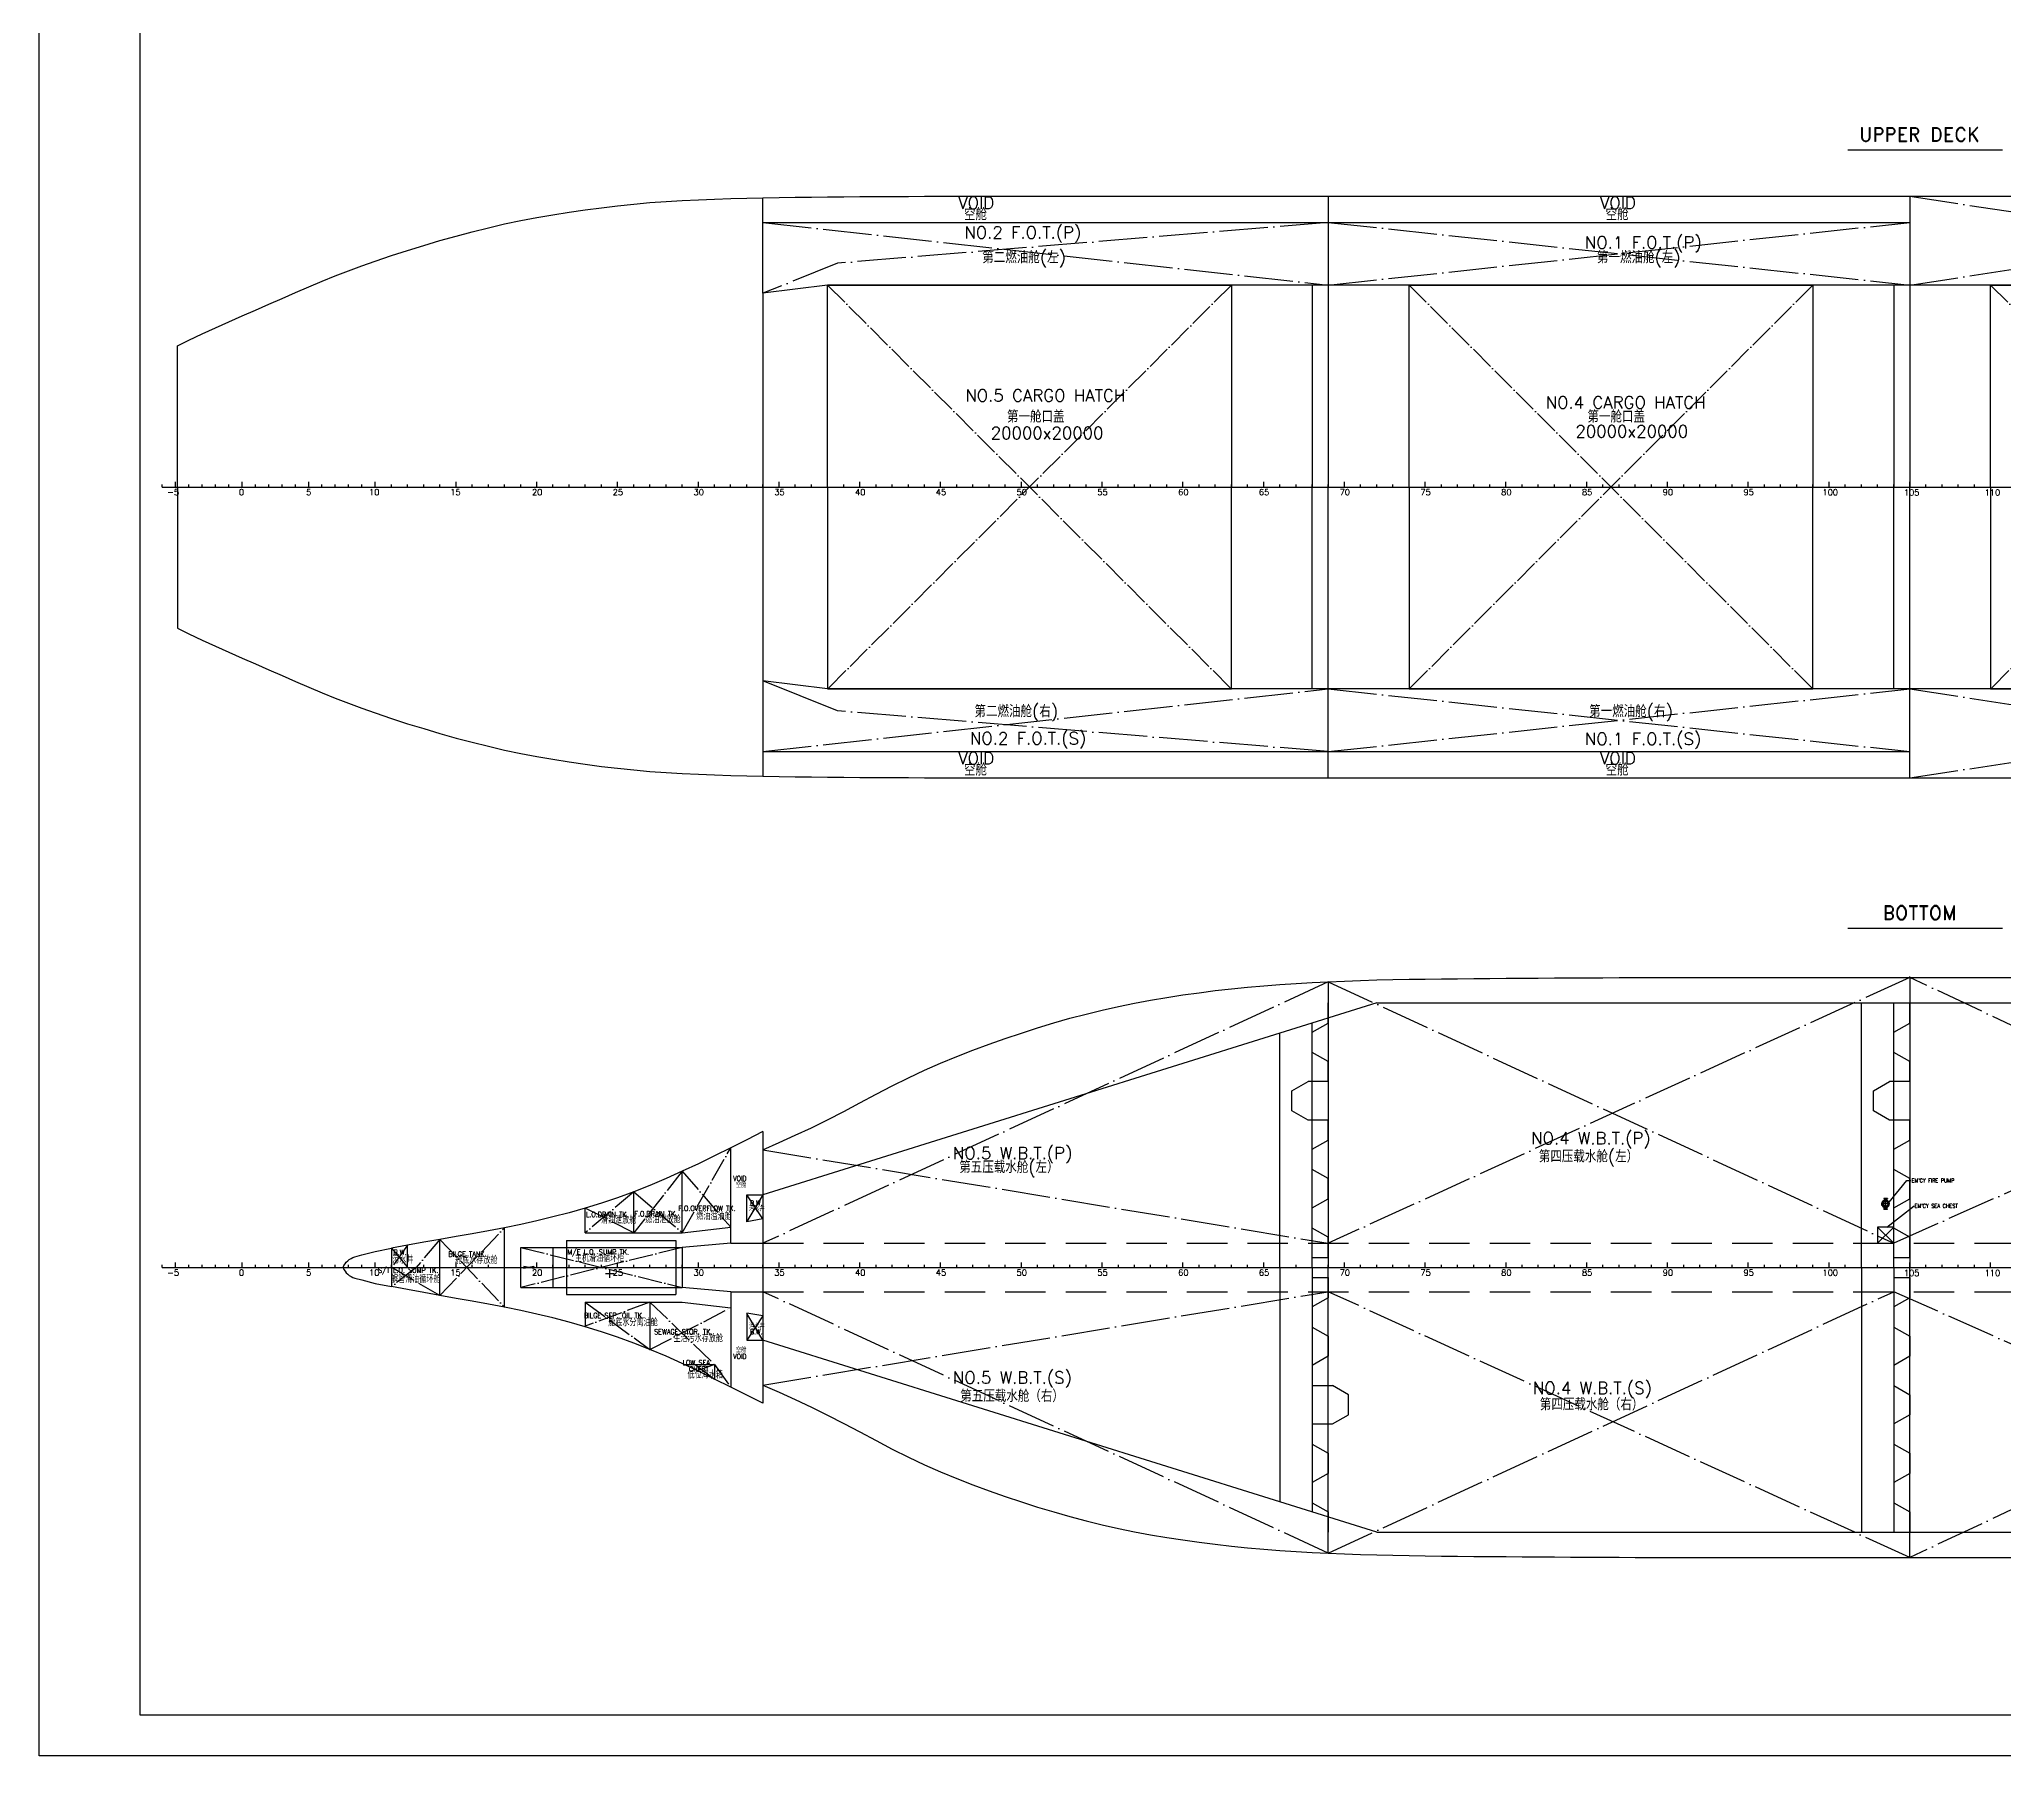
# Model space of a CAD drawing. Header units: millimetres. Extents: x 263396 to 554420, y 47344 to 219163.
# Drawn here: x 263396 to 360736, y 47344 to 132329 of the extents above; entities that cross this region are included whole.
import ezdxf
from ezdxf.enums import TextEntityAlignment as Align

# ---------------------------------------------------------------- set-up
doc = ezdxf.new("R2010")
doc.units = ezdxf.units.MM
doc.header["$LTSCALE"] = 100
for name, pattern in [('ACAD_ISO02W100', [15, 12, -3]), ('ACAD_ISO04W100', [30, 24, -3, 0, -3]), ('ACAD_ISO10W100', [18, 12, -3, 0, -3]), ('CENTER', [2, 1.25, -0.25, 0.25, -0.25]), ('CENTERLINE', [30, 24, -1.5, 3, -1.5]), ('DASHEDX2', [1.5, 1, -0.5])]:
    doc.linetypes.add(name, pattern=pattern)
doc.layers.add('112tank', color=6, linetype='ACAD_ISO10W100')
doc.styles.add('ROMANS4', font='romans.shx', dxfattribs={"width": 0.8, "height": 400, "bigfont": 'hzdx.shx'})
doc.styles.get("Standard").update_dxf_attribs({"font": 'romand.shx', "width": 0.8, "bigfont": 'hzdx.shx'})
doc.styles.add('样式 1', font='gbenor.shx', dxfattribs={"bigfont": 'gbcbig.shx'})
doc.dimstyles.new('ISO-25', dxfattribs={"dimtxt": 200, "dimasz": 200, "dimexe": 20, "dimexo": 0.625, "dimgap": 35, "dimtad": 1, "dimdec": 0, "dimtxsty": 'Standard', "dimcen": 2.5, "dimclrd": 2, "dimclre": 2, "dimclrt": 2, "dimadec": 0, "dimazin": 0, "dimtfac": 1, "dimtdec": 0, "dimtmove": 0, "dimatfit": 3, "dimfxl": 1, "dimarcsym": 0})

# ---------------------------------------------------------------- blocks, each defined once
blk = doc.blocks.new('nn')
at = {"color": 3, "linetype": 'ACAD_ISO02W100', "ltscale": 30}
for p, q in [((669987, -191942), (669987, -181942)), ((669987, -181942), (689987, -181942)), ((689987, -181942), (689987, -191942)), ((669987, -191942), (669987, -201942)), ((689987, -201942), (689987, -191942)), ((669987, -201942), (689987, -201942))]:
    blk.add_line(p, q, dxfattribs=at)
at = {"color": 1, "linetype": 'ACAD_ISO04W100', "ltscale": 0.5}
for p, q in [((669987, -181942), (689987, -201942)), ((689987, -181942), (669987, -201942))]:
    blk.add_line(p, q, dxfattribs=at)
blk = doc.blocks.new('biaochi')
at = {"color": 2}
for p, q in [((369195, 176680), (369195, 176805)), ((369855, 176680), (369855, 176930)), ((370515, 176680), (370515, 176805)), ((371175, 176680), (371175, 176805)), ((371835, 176680), (371835, 176805)), ((372495, 176680), (372495, 176805)), ((373155, 176680), (373155, 176930)), ((373815, 176680), (373815, 176805)), ((374475, 176680), (374475, 176805)), ((375135, 176680), (375135, 176805)), ((375795, 176680), (375795, 176805)), ((376455, 176680), (376455, 176930)), ((377115, 176680), (377115, 176805)), ((377775, 176680), (377775, 176805)), ((378435, 176680), (378435, 176805)), ((379095, 176680), (379095, 176805)), ((379755, 176680), (379755, 176930)), ((379755, 176680), (379755, 176805)), ((380555, 176680), (380555, 176805)), ((381355, 176680), (381355, 176805)), ((382155, 176680), (382155, 176805)), ((382955, 176680), (382955, 176805)), ((383755, 176680), (383755, 176930)), ((383755, 176680), (383755, 176805)), ((384555, 176680), (384555, 176805)), ((385355, 176680), (385355, 176805)), ((386155, 176680), (386155, 176805)), ((386955, 176680), (386955, 176805)), ((387755, 176680), (387755, 176930)), ((387755, 176680), (387755, 176805)), ((388555, 176680), (388555, 176805)), ((389355, 176680), (389355, 176805)), ((390155, 176680), (390155, 176805)), ((390955, 176680), (390955, 176805)), ((391755, 176680), (391755, 176930)), ((391755, 176680), (391755, 176805)), ((392555, 176680), (392555, 176805)), ((393355, 176680), (393355, 176805)), ((394155, 176680), (394155, 176805)), ((394955, 176680), (394955, 176805)), ((395755, 176680), (395755, 176930)), ((395755, 176680), (395755, 176805)), ((396555, 176680), (396555, 176805)), ((397355, 176680), (397355, 176805)), ((398155, 176680), (398155, 176805)), ((398955, 176680), (398955, 176805)), ((399755, 176680), (399755, 176930)), ((399755, 176680), (399755, 176805)), ((400555, 176680), (400555, 176805)), ((401355, 176680), (401355, 176805)), ((402155, 176680), (402155, 176805)), ((402955, 176680), (402955, 176805)), ((403755, 176680), (403755, 176930)), ((403755, 176680), (403755, 176805)), ((404555, 176680), (404555, 176805)), ((405355, 176680), (405355, 176805)), ((406155, 176680), (406155, 176805)), ((406955, 176680), (406955, 176805)), ((407755, 176680), (407755, 176930)), ((407755, 176680), (407755, 176805)), ((408555, 176680), (408555, 176805)), ((409355, 176680), (409355, 176805)), ((410155, 176680), (410155, 176805)), ((410955, 176680), (410955, 176805)), ((411755, 176680), (411755, 176930)), ((411755, 176680), (411755, 176805)), ((412555, 176680), (412555, 176805)), ((413355, 176680), (413355, 176805)), ((414155, 176680), (414155, 176805)), ((414955, 176680), (414955, 176805)), ((415755, 176680), (415755, 176930)), ((415755, 176680), (415755, 176805)), ((416555, 176680), (416555, 176805)), ((417355, 176680), (417355, 176805)), ((418155, 176680), (418155, 176805)), ((418955, 176680), (418955, 176805)), ((419755, 176680), (419755, 176930)), ((419755, 176680), (419755, 176805)), ((420555, 176680), (420555, 176805)), ((421355, 176680), (421355, 176805)), ((422155, 176680), (422155, 176805)), ((422955, 176680), (422955, 176805)), ((423755, 176680), (423755, 176930)), ((423755, 176680), (423755, 176805)), ((424555, 176680), (424555, 176805)), ((425355, 176680), (425355, 176805)), ((426155, 176680), (426155, 176805)), ((426955, 176680), (426955, 176805)), ((427755, 176680), (427755, 176930)), ((427755, 176680), (427755, 176805)), ((428555, 176680), (428555, 176805)), ((429355, 176680), (429355, 176805)), ((430155, 176680), (430155, 176805)), ((430955, 176680), (430955, 176805)), ((431755, 176680), (431755, 176930)), ((431755, 176680), (431755, 176805)), ((432555, 176680), (432555, 176805)), ((433355, 176680), (433355, 176805)), ((434155, 176680), (434155, 176805)), ((434955, 176680), (434955, 176805)), ((435755, 176680), (435755, 176930)), ((435755, 176680), (435755, 176805)), ((436555, 176680), (436555, 176805)), ((437355, 176680), (437355, 176805)), ((438155, 176680), (438155, 176805)), ((438955, 176680), (438955, 176805)), ((439755, 176680), (439755, 176930)), ((439755, 176680), (439755, 176805)), ((440555, 176680), (440555, 176805)), ((441355, 176680), (441355, 176805)), ((442155, 176680), (442155, 176805)), ((442955, 176680), (442955, 176805)), ((443755, 176680), (443755, 176930)), ((443755, 176680), (443755, 176805)), ((444555, 176680), (444555, 176805)), ((445355, 176680), (445355, 176805)), ((446155, 176680), (446155, 176805)), ((446955, 176680), (446955, 176805)), ((447755, 176680), (447755, 176930)), ((447755, 176680), (447755, 176805)), ((448555, 176680), (448555, 176805)), ((449355, 176680), (449355, 176805)), ((450155, 176680), (450155, 176805)), ((450955, 176680), (450955, 176805)), ((451755, 176680), (451755, 176930)), ((451755, 176680), (451755, 176805)), ((452555, 176680), (452555, 176805)), ((453355, 176680), (453355, 176805)), ((454155, 176680), (454155, 176805)), ((454955, 176680), (454955, 176805)), ((455755, 176680), (455755, 176930)), ((455755, 176680), (455755, 176805)), ((456555, 176680), (456555, 176805)), ((457355, 176680), (457355, 176805)), ((458155, 176680), (458155, 176805)), ((458955, 176680), (458955, 176805)), ((459755, 176680), (459755, 176930)), ((459755, 176680), (459755, 176805))]:
    blk.add_line(p, q, dxfattribs=at)
at = {"color": 2, "linetype": 'Continuous'}
blk.add_line((369195, 176680), (550755, 176680), dxfattribs=at)
at = {"color": 2}
for s, p in [('-5', (369448, 176275)), ('0', (373000, 176275)), ('5', (376331, 176275)), ('10', (379446, 176275)), ('15', (383465, 176275)), ('20', (387516, 176275)), ('25', (391516, 176275)), ('30', (395516, 176275)), ('35', (399516, 176275)), ('40', (403516, 176275)), ('45', (407516, 176275)), ('50', (411516, 176275)), ('55', (415516, 176275)), ('60', (419516, 176275)), ('65', (423516, 176275)), ('70', (427516, 176275)), ('75', (431516, 176275)), ('80', (435516, 176275)), ('85', (439516, 176275)), ('90', (443516, 176275)), ('95', (447516, 176275)), ('100', (451428, 176268)), ('105', (455459, 176256)), ('110', (459459, 176256))]:
    blk.add_text(s, height=300, dxfattribs=at).set_placement(p)
blk = doc.blocks.new('NJKLOP')
at = {"color": 1, "linetype": 'ACAD_ISO04W100', "ltscale": 15}
for p, q in [((2613106, 348019), (2612686, 348019)), ((2612900, 347742), (2612900, 348300))]:
    blk.add_line(p, q, dxfattribs=at)
at = {"color": 2}
for p, q in [((2612711, 348099), (2612711, 348019)), ((2612786, 348099), (2612711, 348099)), ((2612711, 347938), (2612711, 348019)), ((2612786, 347938), (2612711, 347938)), ((2612734, 348099), (2612734, 347938)), ((2612749, 348099), (2612749, 347938)), ((2612809, 348300), (2612809, 348284)), ((2612809, 348300), (2612994, 348300)), ((2612809, 348292), (2612994, 348292)), ((2612809, 348284), (2612994, 348284)), ((2612836, 347767), (2612843, 347826)), ((2612837, 348284), (2612846, 348212)), ((2612966, 348284), (2612957, 348211)), ((2612965, 347767), (2612960, 347828)), ((2612994, 348300), (2612994, 348284))]:
    blk.add_line(p, q, dxfattribs=at)
at = {"color": 2, "linetype": 'Continuous'}
for p, q in [((2612808, 347767), (2612993, 347767)), ((2612808, 347751), (2612808, 347767)), ((2612808, 347759), (2612993, 347759)), ((2612808, 347751), (2612993, 347751)), ((2612993, 347751), (2612993, 347767))]:
    blk.add_line(p, q, dxfattribs=at)
at = {"color": 2}
for centre, radius in [((2612900, 348019), 142), ((2612900, 348019), 126), ((2612900, 348018), 112)]:
    blk.add_circle(centre, radius, dxfattribs=at)
for centre, radius, start, end in [((2612900, 348019), 187, 205.61328, 154.38672), ((2612826, 347828), 17.2, 352.81216, 68.71068), ((2612829, 348210), 17.2, 290.43522, 6.86111), ((2612975, 348209), 17.2, 173.11622, 248.64756), ((2612977, 347829), 17.2, 112.03175, 184.61343)]:
    blk.add_arc(centre, radius, start, end, dxfattribs=at)
blk = doc.blocks.new('opening')
at = {"color": 2, "lineweight": -3}
for p, q in [((-55, 250), (55, 250)), ((-55, 250), (55, -250)), ((55, 250), (-55, -250)), ((-55, -250), (55, -250))]:
    blk.add_line(p, q, dxfattribs=at)

msp = doc.modelspace()

# ---------------------------------------------------------------- linework, layer by layer
at = {"color": 4}
for p, q in [((352963.2, 126855.9), (360634.1, 126855.9)), ((352963.2, 88322.1), (360634.1, 88322.1)), ((329637.3, 84618.4), (299237.3, 75118.4)), ((327237.3, 83868.4), (327237.3, 71518.4)), ((329637.3, 84618.4), (413637.3, 84618.4)), ((353637.3, 71518.4), (353637.3, 84618.4)), ((355237.3, 71518.4), (355237.3, 84618.4)), ((356037.3, 84618.4), (356037.3, 71518.4)), ((324837.3, 71518.4), (324837.3, 83118.4)), ((326437.3, 71518.4), (326437.3, 83618.4)), ((324837.3, 71518.4), (324837.3, 59918.4)), ((326437.3, 71518.4), (326437.3, 59418.4)), ((327237.3, 59168.4), (327237.3, 71518.4)), ((353637.3, 71518.4), (353637.3, 58418.4)), ((355237.3, 71518.4), (355237.3, 58418.4)), ((356037.3, 58418.4), (356037.3, 71518.4)), ((329637.3, 58418.4), (299237.3, 67918.4)), ((329637.3, 58418.4), (413637.3, 58418.4))]:
    msp.add_line(p, q, dxfattribs=at)
at = {"color": 5, "linetype": 'ACAD_ISO02W100', "ltscale": 20}
for p, q in [((299237.3, 119761.6), (299237.3, 124479.8)), ((356037.3, 124561.6), (356037.3, 110161.6)), ((302437.3, 120161.6), (299237.3, 119761.6)), ((326437.3, 120161.6), (326437.3, 110161.6)), ((355237.3, 120161.6), (355237.3, 110161.6)), ((355237.3, 100161.6), (355237.3, 110161.6)), ((356037.3, 95761.6), (356037.3, 110161.6)), ((302437.3, 100161.6), (299237.3, 100561.6)), ((297637.3, 72718.4), (297637.3, 77442.5)), ((295237.3, 73238.4), (295237.3, 76278)), ((292837.3, 73238.4), (292837.3, 75263.5)), ((290437.3, 73238.4), (290437.3, 74457)), ((286437.3, 69551.4), (286437.3, 73485.5)), ((290437.3, 73238.4), (295237.3, 73238.4)), ((295237.3, 73238.4), (297637.3, 73518.4)), ((355237.3, 73518.4), (354437.3, 73518.4)), ((354437.3, 73518.4), (354437.3, 72718.4)), ((281637.3, 71518.4), (281637.3, 72616.1)), ((283237.3, 70126.4), (283237.3, 72910.5)), ((287237.3, 72513.4), (288837.3, 72513.4)), ((287237.3, 70523.4), (287237.3, 72513.4)), ((288837.3, 72513.4), (295237.3, 72513.4)), ((288837.3, 72513.4), (288837.3, 70523.4)), ((297637.3, 72718.4), (295237.3, 72513.4)), ((295237.3, 72513.4), (295237.3, 70523.4)), ((297637.3, 72718.4), (299237.3, 72718.4)), ((280837.3, 71518.4), (281637.3, 71518.4)), ((287237.3, 70523.4), (288837.3, 70523.4)), ((288837.3, 70523.4), (295237.3, 70523.4)), ((297637.3, 70318.4), (295237.3, 70523.4)), ((297637.3, 70318.4), (297637.3, 65594.4)), ((297637.3, 70318.4), (299237.3, 70318.4)), ((290437.3, 69798.4), (295237.3, 69798.4)), ((290437.3, 69798.4), (290437.3, 68579.9)), ((293637.3, 69798.4), (293637.3, 67458.4)), ((295237.3, 69798.4), (297637.3, 69518.4)), ((295322.8, 66718.4), (296837.3, 66718.4)), ((296837.3, 66718.4), (296837.3, 65992.3))]:
    msp.add_line(p, q, dxfattribs=at)
at = {"color": 5, "ltscale": 20}
for p, q in [((327237.3, 124561.6), (327237.3, 110161.6)), ((299237.3, 123261.6), (356037.3, 123261.6)), ((408937.3, 120161.6), (302437.3, 120161.6)), ((326437.3, 100161.6), (326437.3, 110161.6)), ((327237.3, 95761.6), (327237.3, 110161.6)), ((299237.3, 100561.6), (299237.3, 95843.4)), ((408937.3, 100161.6), (302437.3, 100161.6)), ((299237.3, 97061.6), (356037.3, 97061.6))]:
    msp.add_line(p, q, dxfattribs=at)
at = {"color": 8, "linetype": 'ACAD_ISO04W100'}
for p, q in [((356037.3, 120161.6), (384837.3, 124561.6)), ((356037.3, 124561.6), (384837.3, 120161.6)), ((299237.3, 123261.6), (327237.3, 120161.6)), ((327237.3, 123261.6), (302936.2, 121242.8)), ((327237.3, 120161.6), (356037.3, 123261.6)), ((327237.3, 123261.6), (356037.3, 120161.6)), ((302936.2, 121242.8), (299237.3, 119761.6)), ((299237.3, 97061.6), (327237.3, 100161.6)), ((327237.3, 97061.6), (356037.3, 100161.6)), ((327237.3, 100161.6), (356037.3, 97061.6)), ((356037.3, 95761.6), (384837.3, 100161.6)), ((356037.3, 100161.6), (384837.3, 95761.6)), ((327237.3, 97061.6), (302936.2, 99080.4)), ((327237.3, 85664.9), (299237.3, 72718.4)), ((356037.3, 85880.7), (327237.3, 72718.4)), ((327237.3, 85664.9), (355237.3, 72718.4)), ((384837.3, 85879.9), (355237.3, 72718.4)), ((384037.3, 72718.4), (356037.3, 85880.7)), ((299237.3, 77343.4), (327237.3, 72718.4)), ((299237.3, 65693.4), (327237.3, 70318.4)), ((327237.3, 57371.9), (299237.3, 70318.4)), ((327237.3, 57371.9), (355237.3, 70318.4)), ((356037.3, 57156.2), (327237.3, 70318.4)), ((384837.3, 57156.9), (355237.3, 70318.4)), ((384037.3, 70318.4), (356037.3, 57156.2))]:
    msp.add_line(p, q, dxfattribs=at)
at = {"color": 6}
for p, q in [((299237.3, 119761.6), (299237.3, 100561.6)), ((327237.3, 85664.9), (327237.3, 83868.4)), ((356037.3, 85880.7), (356037.3, 84618.4)), ((299237.3, 78245.8), (299237.3, 64791.1)), ((280837.3, 72467.6), (280837.3, 70569.3)), ((327237.3, 57371.9), (327237.3, 59168.4)), ((356037.3, 57180.9), (356037.3, 58480.9)), ((356037.3, 57156.2), (356037.3, 58418.4))]:
    msp.add_line(p, q, dxfattribs=at)
at = {"color": 2}
for p, q in [((299237.3, 110161.6), (299237.3, 110286.6)), ((269477.3, 71518.4), (269477.3, 71643.4)), ((269477.3, 71518.4), (450004.9, 71518.4)), ((270137.3, 71518.4), (270137.3, 71768.4)), ((270797.3, 71518.4), (270797.3, 71643.4)), ((271457.3, 71518.4), (271457.3, 71643.4)), ((272117.3, 71518.4), (272117.3, 71643.4)), ((272777.3, 71518.4), (272777.3, 71643.4)), ((273437.3, 71518.4), (273437.3, 71768.4)), ((274097.3, 71518.4), (274097.3, 71643.4)), ((274757.3, 71518.4), (274757.3, 71643.4)), ((275417.3, 71518.4), (275417.3, 71643.4)), ((276077.3, 71518.4), (276077.3, 71643.4)), ((276737.3, 71518.4), (276737.3, 71768.4)), ((277397.3, 71518.4), (277397.3, 71643.4)), ((278057.3, 71518.4), (278057.3, 71643.4)), ((278717.3, 71518.4), (278717.3, 71643.4)), ((279377.3, 71518.4), (279377.3, 71643.4)), ((280037.3, 71518.4), (280037.3, 71768.4)), ((280037.3, 71518.4), (280037.3, 71643.4)), ((280837.3, 71518.4), (280837.3, 71643.4)), ((281637.3, 71518.4), (281637.3, 71643.4)), ((282437.3, 71518.4), (282437.3, 71643.4)), ((283237.3, 71518.4), (283237.3, 71643.4)), ((284037.3, 71518.4), (284037.3, 71768.4)), ((284037.3, 71518.4), (284037.3, 71643.4)), ((284837.3, 71518.4), (284837.3, 71643.4)), ((285637.3, 71518.4), (285637.3, 71643.4)), ((286437.3, 71518.4), (286437.3, 71643.4)), ((287237.3, 71518.4), (287237.3, 71643.4)), ((288037.3, 71518.4), (288037.3, 71768.4)), ((288037.3, 71518.4), (288037.3, 71643.4)), ((288837.3, 71518.4), (288837.3, 71643.4)), ((289637.3, 71518.4), (289637.3, 71643.4)), ((290437.3, 71518.4), (290437.3, 71643.4)), ((291237.3, 71518.4), (291237.3, 71643.4)), ((292037.3, 71518.4), (292037.3, 71768.4)), ((292037.3, 71518.4), (292037.3, 71643.4)), ((292837.3, 71518.4), (292837.3, 71643.4)), ((293637.3, 71518.4), (293637.3, 71643.4)), ((294437.3, 71518.4), (294437.3, 71643.4)), ((295237.3, 71518.4), (295237.3, 71643.4)), ((296037.3, 71518.4), (296037.3, 71768.4)), ((296037.3, 71518.4), (296037.3, 71643.4)), ((296837.3, 71518.4), (296837.3, 71643.4)), ((297637.3, 71518.4), (297637.3, 71643.4)), ((298437.3, 71518.4), (298437.3, 71643.4)), ((299237.3, 71518.4), (299237.3, 71643.4)), ((300037.3, 71518.4), (300037.3, 71768.4)), ((300037.3, 71518.4), (300037.3, 71643.4)), ((300837.3, 71518.4), (300837.3, 71643.4)), ((301637.3, 71518.4), (301637.3, 71643.4)), ((302437.3, 71518.4), (302437.3, 71643.4)), ((303237.3, 71518.4), (303237.3, 71643.4)), ((304037.3, 71518.4), (304037.3, 71768.4)), ((304037.3, 71518.4), (304037.3, 71643.4)), ((304837.3, 71518.4), (304837.3, 71643.4)), ((305637.3, 71518.4), (305637.3, 71643.4)), ((306437.3, 71518.4), (306437.3, 71643.4)), ((307237.3, 71518.4), (307237.3, 71643.4)), ((308037.3, 71518.4), (308037.3, 71768.4)), ((308037.3, 71518.4), (308037.3, 71643.4)), ((308837.3, 71518.4), (308837.3, 71643.4)), ((309637.3, 71518.4), (309637.3, 71643.4)), ((310437.3, 71518.4), (310437.3, 71643.4)), ((311237.3, 71518.4), (311237.3, 71643.4)), ((312037.3, 71518.4), (312037.3, 71768.4)), ((312037.3, 71518.4), (312037.3, 71643.4)), ((312837.3, 71518.4), (312837.3, 71643.4)), ((313637.3, 71518.4), (313637.3, 71643.4)), ((314437.3, 71518.4), (314437.3, 71643.4)), ((315237.3, 71518.4), (315237.3, 71643.4)), ((316037.3, 71518.4), (316037.3, 71768.4)), ((316037.3, 71518.4), (316037.3, 71643.4)), ((316837.3, 71518.4), (316837.3, 71643.4)), ((317637.3, 71518.4), (317637.3, 71643.4)), ((318437.3, 71518.4), (318437.3, 71643.4)), ((319237.3, 71518.4), (319237.3, 71643.4)), ((320037.3, 71518.4), (320037.3, 71768.4)), ((320037.3, 71518.4), (320037.3, 71643.4)), ((320837.3, 71518.4), (320837.3, 71643.4)), ((321637.3, 71518.4), (321637.3, 71643.4)), ((322437.3, 71518.4), (322437.3, 71643.4)), ((323237.3, 71518.4), (323237.3, 71643.4)), ((324037.3, 71518.4), (324037.3, 71768.4)), ((324037.3, 71518.4), (324037.3, 71643.4)), ((324837.3, 71518.4), (324837.3, 71643.4)), ((325637.3, 71518.4), (325637.3, 71643.4)), ((326437.3, 71580.9), (326437.3, 71705.9)), ((326437.3, 71518.4), (326437.3, 71643.4)), ((327237.3, 71518.4), (327237.3, 71643.4)), ((328037.3, 71518.4), (328037.3, 71768.4)), ((328037.3, 71518.4), (328037.3, 71643.4)), ((328837.3, 71518.4), (328837.3, 71643.4)), ((329637.3, 71518.4), (329637.3, 71643.4)), ((330437.3, 71518.4), (330437.3, 71643.4)), ((331237.3, 71518.4), (331237.3, 71643.4)), ((332037.3, 71518.4), (332037.3, 71768.4)), ((332037.3, 71518.4), (332037.3, 71643.4)), ((332837.3, 71518.4), (332837.3, 71643.4)), ((333637.3, 71518.4), (333637.3, 71643.4)), ((334437.3, 71518.4), (334437.3, 71643.4)), ((335237.3, 71518.4), (335237.3, 71643.4)), ((336037.3, 71518.4), (336037.3, 71768.4)), ((336037.3, 71518.4), (336037.3, 71643.4)), ((336837.3, 71518.4), (336837.3, 71643.4)), ((337637.3, 71518.4), (337637.3, 71643.4)), ((338437.3, 71518.4), (338437.3, 71643.4)), ((339237.3, 71518.4), (339237.3, 71643.4)), ((340037.3, 71518.4), (340037.3, 71768.4)), ((340037.3, 71518.4), (340037.3, 71643.4)), ((340837.3, 71518.4), (340837.3, 71643.4)), ((341637.3, 71518.4), (341637.3, 71643.4)), ((342437.3, 71518.4), (342437.3, 71643.4)), ((343237.3, 71518.4), (343237.3, 71643.4)), ((344037.3, 71518.4), (344037.3, 71768.4)), ((344037.3, 71518.4), (344037.3, 71643.4)), ((344837.3, 71518.4), (344837.3, 71643.4)), ((345637.3, 71518.4), (345637.3, 71643.4)), ((346437.3, 71518.4), (346437.3, 71643.4)), ((347237.3, 71518.4), (347237.3, 71643.4)), ((348037.3, 71518.4), (348037.3, 71768.4)), ((348037.3, 71518.4), (348037.3, 71643.4)), ((348837.3, 71518.4), (348837.3, 71643.4)), ((349637.3, 71518.4), (349637.3, 71643.4)), ((350437.3, 71518.4), (350437.3, 71643.4)), ((351237.3, 71518.4), (351237.3, 71643.4)), ((352037.3, 71518.4), (352037.3, 71768.4)), ((352037.3, 71518.4), (352037.3, 71643.4)), ((352837.3, 71518.4), (352837.3, 71643.4)), ((353637.3, 71518.4), (353637.3, 71643.4)), ((354437.3, 71518.4), (354437.3, 71643.4)), ((355237.3, 71580.9), (355237.3, 71705.9)), ((355237.3, 71518.4), (355237.3, 71643.4)), ((356037.3, 71518.4), (356037.3, 71768.4)), ((356037.3, 71518.4), (356037.3, 71643.4)), ((356837.3, 71518.4), (356837.3, 71643.4)), ((357637.3, 71518.4), (357637.3, 71643.4)), ((358437.3, 71518.4), (358437.3, 71643.4)), ((359237.3, 71518.4), (359237.3, 71643.4)), ((360037.3, 71518.4), (360037.3, 71768.4)), ((360037.3, 71518.4), (360037.3, 71643.4))]:
    msp.add_line(p, q, dxfattribs=at)
at = {"color": 1, "linetype": 'ACAD_ISO04W100', "ltscale": 100}
for p, q in [((302936.2, 99080.4), (299237.3, 100561.6)), ((356037.3, 85880.7), (356037.3, 85918)), ((356037.3, 57156.2), (356037.3, 57118.9))]:
    msp.add_line(p, q, dxfattribs=at)
at = {"color": 6, "ltscale": 3}
for p, q in [((327237.3, 83618.4), (327237.3, 84618.4)), ((356037.3, 83618.4), (356037.3, 84618.4)), ((326437.3, 83168.4), (327237.3, 83618.4)), ((326437.3, 82168.4), (326437.3, 83168.4)), ((355237.3, 83168.4), (356037.3, 83618.4)), ((355237.3, 82168.4), (355237.3, 83168.4)), ((327237.3, 81718.4), (326437.3, 82168.4)), ((356037.3, 81718.4), (355237.3, 82168.4)), ((327237.3, 80718.4), (327237.3, 81718.4)), ((356037.3, 80718.4), (356037.3, 81718.4)), ((325437.3, 80268.4), (326237.3, 80718.4)), ((325437.3, 79268.4), (325437.3, 80268.4)), ((327237.3, 80718.4), (326237.3, 80718.4)), ((354237.3, 80268.4), (355037.3, 80718.4)), ((354237.3, 79268.4), (354237.3, 80268.4)), ((356037.3, 80718.4), (355037.3, 80718.4)), ((326237.3, 78818.4), (325437.3, 79268.4)), ((355037.3, 78818.4), (354237.3, 79268.4)), ((327237.3, 78818.4), (326237.3, 78818.4)), ((327237.3, 77818.4), (327237.3, 78818.4)), ((356037.3, 78818.4), (355037.3, 78818.4)), ((356037.3, 77818.4), (356037.3, 78818.4)), ((326437.3, 77368.4), (327237.3, 77818.4)), ((326437.3, 76368.4), (326437.3, 77368.4)), ((355237.3, 77368.4), (356037.3, 77818.4)), ((355237.3, 76368.4), (355237.3, 77368.4)), ((327237.3, 75918.4), (326437.3, 76368.4)), ((356037.3, 75918.4), (355237.3, 76368.4)), ((327237.3, 74918.4), (327237.3, 75918.4)), ((356037.3, 74918.4), (356037.3, 75918.4)), ((326437.3, 74468.4), (327237.3, 74918.4)), ((326437.3, 73468.4), (326437.3, 74468.4)), ((355237.3, 74468.4), (356037.3, 74918.4)), ((355237.3, 73468.4), (355237.3, 74468.4)), ((327237.3, 73018.4), (326437.3, 73468.4)), ((327237.3, 72018.4), (327237.3, 73018.4)), ((356037.3, 73018.4), (355237.3, 73468.4)), ((356037.3, 72018.4), (356037.3, 73018.4)), ((326437.3, 71518.4), (326437.3, 72018.4)), ((326437.3, 72018.4), (327237.3, 72018.4)), ((326437.3, 71518.4), (326437.3, 71018.4)), ((355237.3, 71518.4), (355237.3, 72018.4)), ((355237.3, 72018.4), (356037.3, 72018.4)), ((355237.3, 71518.4), (355237.3, 71018.4)), ((326437.3, 71018.4), (327237.3, 71018.4)), ((327237.3, 71018.4), (327237.3, 70018.4)), ((355237.3, 71018.4), (356037.3, 71018.4)), ((356037.3, 71018.4), (356037.3, 70018.4)), ((327237.3, 70018.4), (326437.3, 69568.4)), ((326437.3, 69568.4), (326437.3, 68568.4)), ((356037.3, 70018.4), (355237.3, 69568.4)), ((355237.3, 69568.4), (355237.3, 68568.4)), ((326437.3, 68568.4), (327237.3, 68118.4)), ((355237.3, 68568.4), (356037.3, 68118.4)), ((327237.3, 68118.4), (327237.3, 67118.4)), ((356037.3, 68118.4), (356037.3, 67118.4)), ((327237.3, 67118.4), (326437.3, 66668.4)), ((326437.3, 66668.4), (326437.3, 65668.4)), ((356037.3, 67118.4), (355237.3, 66668.4)), ((355237.3, 66668.4), (355237.3, 65668.4)), ((326437.3, 65668.4), (327437.3, 65668.4)), ((328237.3, 65218.4), (327437.3, 65668.4)), ((328237.3, 64218.4), (328237.3, 65218.4)), ((355237.3, 65668.4), (356037.3, 65218.4)), ((356037.3, 65218.4), (356037.3, 64218.4)), ((326437.3, 63768.4), (326437.3, 62768.4)), ((326437.3, 63768.4), (327437.3, 63768.4)), ((327437.3, 63768.4), (328237.3, 64218.4)), ((356037.3, 64218.4), (355237.3, 63768.4)), ((355237.3, 63768.4), (355237.3, 62768.4)), ((326437.3, 62768.4), (327237.3, 62318.4)), ((327237.3, 62318.4), (327237.3, 61318.4)), ((355237.3, 62768.4), (356037.3, 62318.4)), ((356037.3, 62318.4), (356037.3, 61318.4)), ((327237.3, 61318.4), (326437.3, 60868.4)), ((326437.3, 60868.4), (326437.3, 59868.4)), ((356037.3, 61318.4), (355237.3, 60868.4)), ((355237.3, 60868.4), (355237.3, 59868.4)), ((326437.3, 59868.4), (327237.3, 59418.4)), ((327237.3, 59418.4), (327237.3, 58418.4)), ((355237.3, 59868.4), (356037.3, 59418.4)), ((356037.3, 59418.4), (356037.3, 58418.4))]:
    msp.add_line(p, q, dxfattribs=at)
at = {"color": 8, "linetype": 'ACAD_ISO04W100', "ltscale": 0.5}
for p, q in [((295237.3, 73238.4), (297637.3, 77442.4)), ((295237.3, 76278), (292837.3, 73238.4)), ((295237.3, 76278), (297637.3, 73518.4)), ((292837.3, 75263.5), (290437.3, 73238.4)), ((292837.3, 75263.5), (295237.3, 73238.4)), ((292837.3, 73238.4), (290437.3, 74457)), ((283237.3, 70126.4), (286437.3, 73485.5)), ((281637.3, 72616.1), (280837.3, 71518.4)), ((280837.3, 72467.6), (281637.3, 71518.4)), ((283237.3, 72910.5), (282064.5, 71518.4)), ((283237.3, 72910.5), (286437.3, 69551.4)), ((287237.3, 72513.4), (295237.3, 70523.4)), ((295237.3, 72513.4), (287237.3, 70523.4)), ((283237.3, 70126.4), (280837.3, 71518.4)), ((282064.5, 71518.4), (280837.3, 70569.3)), ((290437.3, 69798.4), (293637.3, 67458.4)), ((293637.3, 69798.4), (290437.3, 68616.5)), ((293637.3, 69798.4), (296837.3, 66718.4)), ((293637.3, 67458.4), (297637.3, 69518.4)), ((295885.7, 66718.4), (296837.3, 65992.3)), ((296837.3, 66718.4), (295996.1, 66400.2)), ((296837.3, 66718.4), (297637.3, 65594.4))]:
    msp.add_line(p, q, dxfattribs=at)
at = {"color": 9, "linetype": 'ACAD_ISO04W100', "ltscale": 50}
for p, q in [((299237.3, 75118.4), (298437.3, 73791.8)), ((299237.3, 73918.4), (298437.3, 75118.4)), ((299237.3, 67918.4), (298437.3, 69245.1)), ((299237.3, 69118.4), (298437.3, 67918.4))]:
    msp.add_line(p, q, dxfattribs=at)
at = {"color": 1, "linetype": 'CENTERLINE', "ltscale": 15}
for p, q in [((354437.3, 73518.4), (355237.3, 72718.4)), ((354437.3, 72718.4), (355237.3, 73518.4))]:
    msp.add_line(p, q, dxfattribs=at)
at = {"color": 1, "linetype": 'ACAD_ISO04W100', "ltscale": 20}
for p, q in [((289503.3, 72853.4), (289503.3, 70183.4)), ((289503.3, 72853.4), (294923.3, 72853.4)), ((294923.3, 72853.4), (294923.3, 70183.4)), ((289503.3, 70183.4), (294923.3, 70183.4))]:
    msp.add_line(p, q, dxfattribs=at)
at = {"color": 5, "linetype": 'DASHEDX2', "ltscale": 20}
for p, q in [((299237.3, 72718.4), (436086, 72718.4)), ((299237.3, 70318.4), (436086, 70318.4))]:
    msp.add_line(p, q, dxfattribs=at)
at = {"color": 2, "linetype": 'CENTER', "lineweight": -3}
for p, q in [((291439.4, 71214.6), (291872.8, 71214.6)), ((291644.3, 71431.3), (291644.3, 70997.9))]:
    msp.add_line(p, q, dxfattribs=at)
at = {"color": 7}
msp.add_lwpolyline([(263396.3, 166144.1), (554419.6, 166144.1), (554419.6, 47344.1), (263396.3, 47344.1)], close=True, dxfattribs=at)
at = {"color": 6}
msp.add_lwpolyline([(268396.3, 164144.1), (552419.6, 164144.1), (552419.6, 49344.1), (268396.3, 49344.1)], close=True, dxfattribs=at)
for points in [[(270237.3, 110161.6), (270237.3, 117153.9), (270797.3, 117427.8), (271457.3, 117741.6), (272117.3, 118046.2), (272777.3, 118342.8), (273437.3, 118633.8), (274097.3, 118922.4), (274757.3, 119211.6), (275417.3, 119502), (276077.3, 119789.8), (276737.3, 120075.6), (277397.3, 120350), (278057.3, 120618.8), (278717.3, 120872.4), (279377.3, 121115.4), (280037.3, 121348.2), (280837.3, 121619.2), (281637.3, 121879.8), (282437.3, 122126.8), (283237.3, 122362.8), (284037.3, 122589.8), (284837.3, 122802.6), (285637.3, 123000.2), (286437.3, 123187.6), (287237.3, 123350.8), (288037.3, 123500.6), (288837.3, 123640), (289637.3, 123764), (290437.3, 123885.4), (291237.3, 123992.8), (292037.3, 124083.4), (292837.3, 124168.6), (293637.3, 124240.6), (294437.3, 124300.6), (295237.3, 124350.2), (296037.3, 124388.2), (296837.3, 124420.2), (297637.3, 124443.6), (298437.3, 124464.2), (299237.3, 124479.8), (300037.3, 124493), (300837.3, 124505.2), (301637.3, 124515.4), (302437.3, 124524.6), (303237.3, 124531.8), (304037.3, 124538.6), (304837.3, 124544.4), (305637.3, 124548.6), (306437.3, 124552), (307237.3, 124555.4), (308037.3, 124556.8), (308837.3, 124558.2), (309637.3, 124559.2), (310437.3, 124560.2), (311237.3, 124560.2), (312037.3, 124560.6), (312837.3, 124560.6), (313637.3, 124561.2), (314437.3, 124561.6), (407237.3, 124560.6)], [(270237.3, 110161.6), (270237.3, 103169.3), (270797.3, 102895.4), (271457.3, 102581.6), (272117.3, 102277), (272777.3, 101980.4), (273437.3, 101689.4), (274097.3, 101400.8), (274757.3, 101111.6), (275417.3, 100821.2), (276077.3, 100533.4), (276737.3, 100247.6), (277397.3, 99973.2), (278057.3, 99704.4), (278717.3, 99450.8), (279377.3, 99207.8), (280037.3, 98975), (280837.3, 98704), (281637.3, 98443.4), (282437.3, 98196.4), (283237.3, 97960.4), (284037.3, 97733.4), (284837.3, 97520.6), (285637.3, 97323), (286437.3, 97135.6), (287237.3, 96972.4), (288037.3, 96822.6), (288837.3, 96683.2), (289637.3, 96559.2), (290437.3, 96437.8), (291237.3, 96330.4), (292037.3, 96239.8), (292837.3, 96154.6), (293637.3, 96082.6), (294437.3, 96022.6), (295237.3, 95973), (296037.3, 95935), (296837.3, 95903), (297637.3, 95879.6), (298437.3, 95859), (299237.3, 95843.4), (300037.3, 95830.2), (300837.3, 95818), (301637.3, 95807.8), (302437.3, 95798.6), (303237.3, 95791.4), (304037.3, 95784.6), (304837.3, 95778.8), (305637.3, 95774.6), (306437.3, 95771.2), (307237.3, 95767.8), (308037.3, 95766.4), (308837.3, 95765), (309637.3, 95764), (310437.3, 95763), (311237.3, 95763), (312037.3, 95762.6), (312837.3, 95762.6), (313637.3, 95762), (314437.3, 95761.6), (407237.3, 95762.6)], [(299237.3, 77343.4), (300037.3, 77697.9), (300837.3, 78061.2), (301637.3, 78437.9), (302437.3, 78829.9), (303237.3, 79238.7), (304037.3, 79663.4), (304837.3, 80092.2), (305637.3, 80508.4), (306437.3, 80907.4), (307237.3, 81284.4), (308037.3, 81634.9), (308837.3, 81965.2), (309637.3, 82275.2), (310437.3, 82571.4), (311237.3, 82851.9), (312037.3, 83123.7), (312837.3, 83380.7), (313637.3, 83625.2), (314437.3, 83853.7), (315237.3, 84066.2), (316037.3, 84262.7), (316837.3, 84441.9), (317637.3, 84605.9), (318437.3, 84754.2), (319237.3, 84889.9), (320037.3, 85011.9), (320837.3, 85123.2), (321637.3, 85223.7), (322437.3, 85315.2), (323237.3, 85394.7), (324037.3, 85464.9), (324837.3, 85525.9), (325637.3, 85578.7), (326437.3, 85625.4), (327237.3, 85664.9), (328037.3, 85699.2), (328837.3, 85728.2), (329637.3, 85751.7), (330437.3, 85770.2), (331237.3, 85785.9), (332037.3, 85798.2), (332837.3, 85807.7), (333637.3, 85815.9), (334437.3, 85824.2), (335237.3, 85830.4), (336037.3, 85836.9), (336837.3, 85842.4), (337637.3, 85847.7), (338437.3, 85852.4), (339237.3, 85856.9), (340037.3, 85861.2), (340837.3, 85865.2), (341637.3, 85868.9), (342437.3, 85872.4), (343237.3, 85875.7), (344037.3, 85878.9), (344837.3, 85880.7), (369637.3, 85880.7)], [(299237.3, 78245.8), (299237.3, 78245.8), (298437.3, 77843.9), (297637.3, 77442.4), (296837.3, 77044.6), (296037.3, 76656.2), (295237.3, 76278), (294437.3, 75917.3), (293637.3, 75578.5), (292837.3, 75263.5), (292037.3, 74972.1), (291237.3, 74703.7), (290437.3, 74457), (289637.3, 74229.9), (288837.3, 74019.6), (288037.3, 73825.8), (287237.3, 73647), (286437.3, 73483.7), (285637.3, 73333.2), (284837.3, 73191.1), (284037.3, 73056.5), (283237.3, 72910.5), (282437.3, 72764.4), (281637.3, 72616.1), (280837.3, 72467.6)], [(299237.3, 73918.4), (298437.3, 73782.4), (298437.3, 75118.4), (299237.3, 75118.4)], [(299237.3, 64791.1), (299237.3, 64791.1), (298437.3, 65193), (297637.3, 65594.4), (296837.3, 65992.3), (296037.3, 66380.7), (295237.3, 66758.9), (294437.3, 67119.6), (293637.3, 67458.4), (292837.3, 67773.4), (292037.3, 68064.8), (291237.3, 68333.1), (290437.3, 68579.9), (289637.3, 68807), (288837.3, 69017.3), (288037.3, 69211), (287237.3, 69389.9), (286437.3, 69553.1), (285637.3, 69703.6), (284837.3, 69845.8), (284037.3, 69980.4), (283237.3, 70126.4), (282437.3, 70272.4), (281637.3, 70420.8), (280837.3, 70569.3)], [(299237.3, 69118.4), (298437.3, 69254.4), (298437.3, 67918.4), (299237.3, 67918.4)], [(299237.3, 65693.4), (300037.3, 65338.9), (300837.3, 64975.7), (301637.3, 64598.9), (302437.3, 64206.9), (303237.3, 63798.2), (304037.3, 63373.4), (304837.3, 62944.7), (305637.3, 62528.4), (306437.3, 62129.4), (307237.3, 61752.4), (308037.3, 61401.9), (308837.3, 61071.7), (309637.3, 60761.7), (310437.3, 60465.4), (311237.3, 60184.9), (312037.3, 59913.2), (312837.3, 59656.2), (313637.3, 59411.7), (314437.3, 59183.2), (315237.3, 58970.7), (316037.3, 58774.2), (316837.3, 58594.9), (317637.3, 58430.9), (318437.3, 58282.7), (319237.3, 58146.9), (320037.3, 58024.9), (320837.3, 57913.7), (321637.3, 57813.2), (322437.3, 57721.7), (323237.3, 57642.2), (324037.3, 57571.9), (324837.3, 57510.9), (325637.3, 57458.2), (326437.3, 57411.4), (327237.3, 57371.9), (328037.3, 57337.7), (328837.3, 57308.7), (329637.3, 57285.2), (330437.3, 57266.7), (331237.3, 57250.9), (332037.3, 57238.7), (332837.3, 57229.2), (333637.3, 57220.9), (334437.3, 57212.7), (335237.3, 57206.4), (336037.3, 57199.9), (336837.3, 57194.4), (337637.3, 57189.2), (338437.3, 57184.4), (339237.3, 57179.9), (340037.3, 57175.7), (340837.3, 57171.7), (341637.3, 57167.9), (342437.3, 57164.4), (343237.3, 57161.2), (344037.3, 57157.9), (344837.3, 57156.2), (369637.3, 57156.2)]]:
    msp.add_lwpolyline(points, dxfattribs=at)
for points in [[(278441.7, 71518.4, -0.2336511), (279022.7, 72045.8), (279377.3, 72137.8), (280037.3, 72309.2), (280837.3, 72467.6)], [(278441.7, 71518.4, 0.2336511), (279022.7, 70991.1), (279377.3, 70899), (280037.3, 70727.7), (280837.3, 70569.3)]]:
    msp.add_lwpolyline(points, format="xyb", dxfattribs=at)

# ---------------------------------------------------------------- block references
at = {"color": 1, "linetype": 'ACAD_ISO04W100'}
for p in [(-367550, 302103.5), (-338750, 302103.5)]:
    msp.add_blockref('nn', p, dxfattribs=at)
at = {"color": 8, "linetype": 'ACAD_ISO04W100'}
msp.add_blockref('nn', (-309950, 302103.5), dxfattribs=at)
msp.add_blockref('NJKLOP', (-2258062.9, -273349.4))
at = {"color": 2, "lineweight": -3, "rotation": 270}
msp.add_blockref('opening', (287644.3, 71518.4), dxfattribs=at)
at = {"layer": '112tank'}
msp.add_blockref('biaochi', (-99718, -66518.1), dxfattribs=at)

# ---------------------------------------------------------------- texts
at = {"color": 4}
for s, p in [('UPPER DECK', (353526.6, 127265.9)), ('BOTTOM', (354695.6, 88732.1))]:
    msp.add_text(s, height=700, dxfattribs=at).set_placement(p)
at = {"color": 2}
for s, height, p in [('VOID', 600, (308909.4, 123934.6)), ('空舱', 600, (309191.7, 123366)), ('VOID', 600, (340688.7, 123934.6)), ('空舱', 600, (340971, 123366)), ('NO.2 F.O.T.(P)', 600, (309211.8, 122465.8)), ('NO.1 F.O.T.(P)', 600, (339943, 121969.3)), ('第二燃油舱(左)', 600, (310098.3, 121236)), ('第一燃油舱(左)', 600, (340542.4, 121236)), ('NO.5 CARGO HATCH', 600, (309260.3, 114395.2)), ('第一舱口盖', 600, (311322.5, 113349.7)), ('NO.4 CARGO HATCH', 600, (338002.8, 114047.4)), ('第一舱口盖', 600, (340070, 113349.7)), ('20000x20000', 600, (310519.4, 112533.2)), ('20000x20000', 600, (339477.2, 112616)), ('第二燃油舱(右)', 600, (309711.7, 98760.7)), ('第一燃油舱(右)', 600, (340155.8, 98760.7)), ('NO.2 F.O.T.(S)', 600, (309486.9, 97418.8)), ('NO.1 F.O.T.(S)', 600, (339943, 97389.8)), ('VOID', 600, (308909.4, 96434.6)), ('空舱', 600, (309191.7, 95866)), ('VOID', 600, (340688.7, 96434.6)), ('空舱', 600, (340971, 95866)), ('NO.4 W.B.T.(P)', 600, (337282.6, 77616.3)), ('NO.5 W.B.T.(P)', 600, (308644, 76881)), ('第五压载水舱(左）', 600, (308958.3, 76187.9)), ('第四压载水舱(左）', 600, (337661.7, 76717.5)), ('-5', 300, (269729.7, 71113.9)), ('0', 300, (273281.5, 71113.9)), ('5', 300, (276612.7, 71113.9)), ('10', 300, (279728.4, 71113.9)), ('15', 300, (283747.2, 71113.9)), ('20', 300, (287797.8, 71113.9)), ('25', 300, (291797.8, 71113.9)), ('30', 300, (295797.8, 71113.9)), ('35', 300, (299797.8, 71113.9)), ('40', 300, (303797.8, 71113.9)), ('45', 300, (307797.8, 71113.9)), ('50', 300, (311797.8, 71113.9)), ('55', 300, (315797.8, 71113.9)), ('60', 300, (319797.8, 71113.9)), ('65', 300, (323797.8, 71113.9)), ('70', 300, (327797.8, 71113.9)), ('75', 300, (331797.8, 71113.9)), ('80', 300, (335797.8, 71113.9)), ('85', 300, (339797.8, 71113.9)), ('90', 300, (343797.8, 71113.9)), ('95', 300, (347797.8, 71113.9)), ('100', 300, (351709.5, 71106.6)), ('105', 300, (355741.4, 71095.1)), ('110', 300, (359741.4, 71095.1)), ('NO.5 W.B.T.(S)', 600, (308644, 65766.3)), ('第五压载水舱（右）', 600, (309009.3, 64855)), ('NO.4 W.B.T.(S)', 600, (337369.1, 65247.3)), ('第四压载水舱（右）', 600, (337712.7, 64440.7))]:
    msp.add_text(s, height=height, dxfattribs=at).set_placement(p)
at = {"color": 2, "style": 'ROMANS4', "width": 0.8}
for p in [(298092.3, 75922, -10), (298092.3, 67114.9, -10)]:
    msp.add_text('VOID', height=250, dxfattribs=at).set_placement(p, align=Align.MIDDLE_CENTER)
at = {"color": 2, "style": 'ROMANS4'}
for s, height, width, p in [('空舱', 250, 0.8, (297895.3, 75475.3)), ('L.O.DRAIN TK.', 259.2, 0.9, (290466.1, 74013.1, 10)), ('F.O.DRAIN TK.', 259.2, 0.9, (292866.2, 74042.7, 10)), ('F.O.OVERFLOW TK.', 259.2, 0.9, (295042.3, 74316)), ('污水井', 250, 0.8, (298543.1, 74305.2)), ('B.W.', 250, 0.8, (298594.8, 74578.4)), ('B.W.', 259.2, 0.9, (280937, 72138.5, 10)), ('BILGE TANK', 259.2, 0.9, (283659.4, 72051.7, 10)), ('M/E L.O. SUMP TK.', 259.2, 0.9, (289548.3, 72153.2, -10)), ('S/T L.O. SUMP TK.', 259.2, 0.9, (280172.5, 71249.1, 10)), ('BILGE SEP. OIL TK.', 259.2, 0.9, (290369.3, 69013, 10)), ('SEWAGE STOR. TK.', 259.2, 0.9, (293846.8, 68206.5, -10)), ('污水井', 250, 0.8, (298543.1, 68481.7)), ('B.W.', 250, 0.8, (298594.8, 68208.5)), ('空舱', 250, 0.8, (297895.3, 67311.6)), ('LOW SEA', 259.2, 0.9, (295254.4, 66672.8)), ('CHEST', 259.2, 0.9, (295576.4, 66361.3))]:
    msp.add_text(s, height=height, dxfattribs=dict(at, width=width)).set_placement(p)
at = {"color": 2, "style": '样式 1'}
for s, p in [('滑油泄放舱', (291212.8, 73687.7, 10)), ('燃油泄放舱', (293407.8, 73716.4, 10)), ('燃油溢油舱', (295934.7, 73875.7, 10)), ('污水井', (280873.8, 71718.9, 10)), ('舱底水存放舱', (283989.9, 71704.6, 10)), ('主机滑油循环柜', (289918.2, 71798.2)), ('艉管滑油循环舱', (280817.9, 70759.1, 10)), ('舱底水分离油舱', (291574.8, 68613.2)), ('生活污水存放舱', (294804.2, 67824.4)), ('低位海水箱', (295500.3, 66024.3))]:
    msp.add_text(s, height=350, dxfattribs=at).set_placement(p)
at = {"color": 2, "width": 0.9}
msp.add_text("EM'CY SEA CHEST", height=200, dxfattribs=at).set_placement((356264.8, 74465.6))
at = {"color": 2, "insert": (356121.1, 75922.8), "char_height": 200, "attachment_point": 1}
msp.add_mtext("EM'CY FIRE PUMP", dxfattribs=at)

# ---------------------------------------------------------------- leaders
at = {"annotation_type": 0, "has_hookline": 1, "hookline_direction": 0, "text_width": 2141}
msp.add_leader([(355007.5, 74746.4), (355886.1, 75822.8), (356086.1, 75822.8)], dimstyle='ISO-25', override={"dimgap": 35, "dimtad": 0}, dxfattribs=at)
msp.add_leader([(354897.3, 73518.4), (356252.3, 74565.6)], dimstyle='ISO-25', override={"dimgap": 35, "dimtad": 0})

doc.saveas('drawing.dxf')
